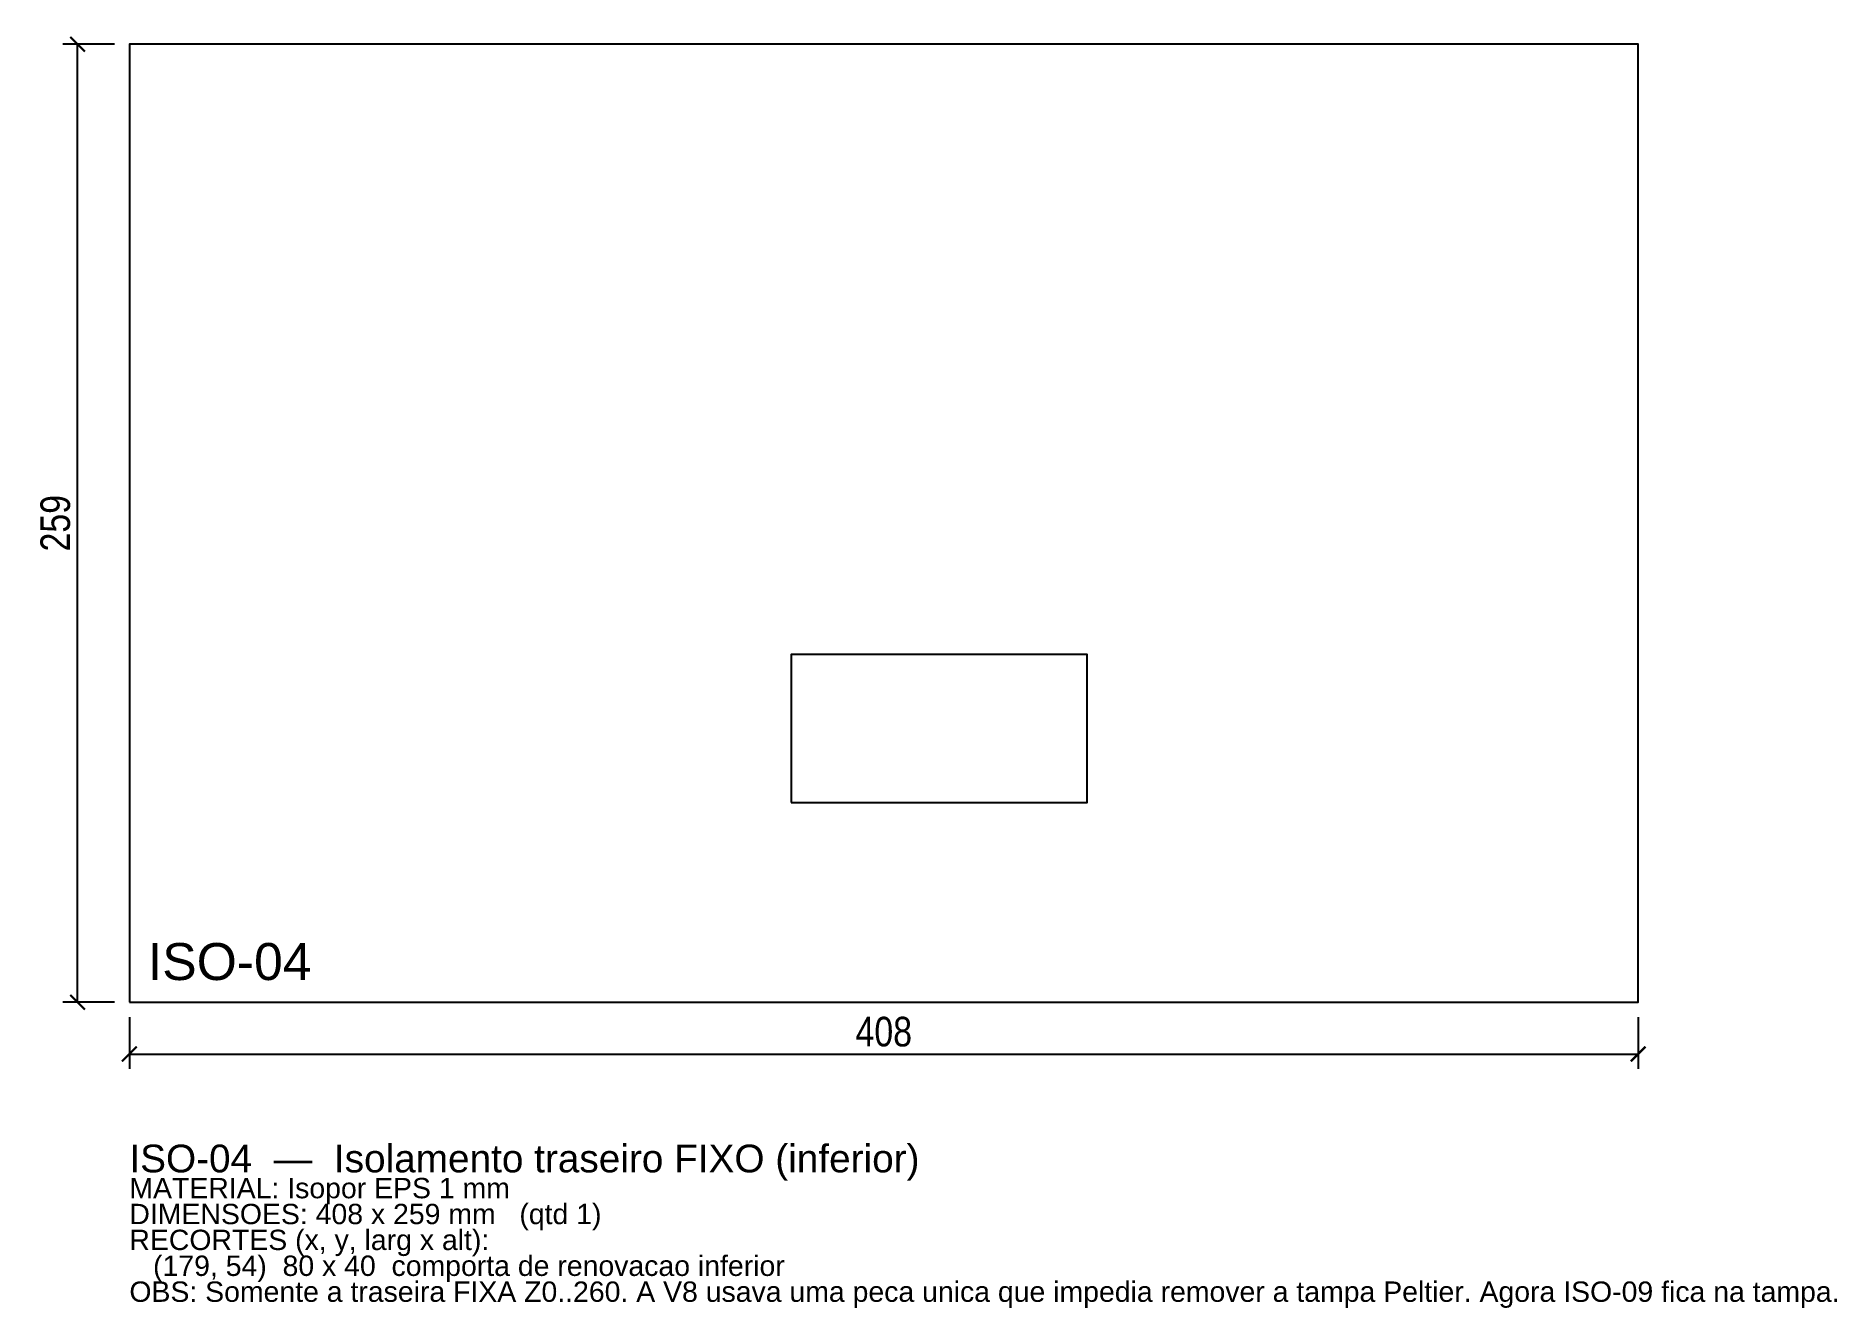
# Model space of a CAD drawing. Header units: millimetres. Extents: x -25 to 462, y -83 to 261.
import ezdxf

# ---------------------------------------------------------------- set-up
doc = ezdxf.new("R2010")
doc.units = ezdxf.units.MM
for name, color, linetype in [('CORTE', 1, 'Continuous'), ('COTA', 4, 'Continuous'), ('GRAVACAO', 3, 'Continuous'), ('TEXTO', 7, 'Continuous')]:
    doc.layers.add(name, color=color, linetype=linetype)
doc.styles.add('ARIAL', font='arial.ttf')
doc.styles.add('OpenSansCondensed-Light', font='OpenSansCondensed-Light.ttf')
doc.dimstyles.new('EZDXF', dxfattribs={"dimtxt": 8, "dimasz": 4, "dimexe": 4, "dimexo": 4, "dimgap": 2, "dimtad": 1, "dimdec": 0, "dimdsep": 46, "dimtxsty": 'OpenSansCondensed-Light', "dimblk": 'ARCHTICK', "dimcen": 2.5, "dimclrd": 4, "dimclre": 4, "dimclrt": 4, "dimazin": 3, "dimtfac": 0.5, "dimtmove": 2, "dimatfit": 3})

# ---------------------------------------------------------------- blocks, each defined once
blk = doc.blocks.new('_ARCHTICK')
at = {"color": 0, "linetype": 'BYBLOCK', "const_width": 0.15}
blk.add_lwpolyline([(-0.5, -0.5), (0.5, 0.5)], dxfattribs=at)

msp = doc.modelspace()

# ---------------------------------------------------------------- linework, layer by layer
at = {"layer": 'CORTE'}
for points in [[(0, 0), (408, 0), (408, 259), (0, 259)], [(179, 54), (259, 54), (259, 94), (179, 94)]]:
    msp.add_lwpolyline(points, close=True, dxfattribs=at)

# ---------------------------------------------------------------- texts
at = {"layer": 'GRAVACAO', "style": 'ARIAL'}
msp.add_text('ISO-04', height=10, dxfattribs=at).set_placement((5, 6))
at = {"layer": 'TEXTO', "style": 'ARIAL'}
for s, height, p in [('ISO-04  —  Isolamento traseiro FIXO (inferior)', 7.5, (0, -46)), ('MATERIAL: Isopor EPS 1 mm', 5.5, (0, -53)), ('DIMENSOES: 408 x 259 mm   (qtd 1)', 5.5, (0, -60)), ('RECORTES (x, y, larg x alt):', 5.5, (0, -67)), ('   (179, 54)  80 x 40  comporta de renovacao inferior', 5.5, (0, -74)), ('OBS: Somente a traseira FIXA Z0..260. A V8 usava uma peca unica que impedia remover a tampa Peltier. Agora ISO-09 fica na tampa.', 5.5, (0, -81))]:
    msp.add_text(s, height=height, dxfattribs=at).set_placement(p)

# ---------------------------------------------------------------- dimensions: what is measured, and where the dimension line sits
at = {"layer": 'COTA'}
msp.add_linear_dim(base=(-14, 0), p1=(0, 0), p2=(0, 259), angle=90, dimstyle='EZDXF', dxfattribs=at).render()
msp.add_linear_dim(base=(0, -14), p1=(0, 0), p2=(408, 0), dimstyle='EZDXF', dxfattribs=at).render()

doc.saveas('drawing.dxf')
